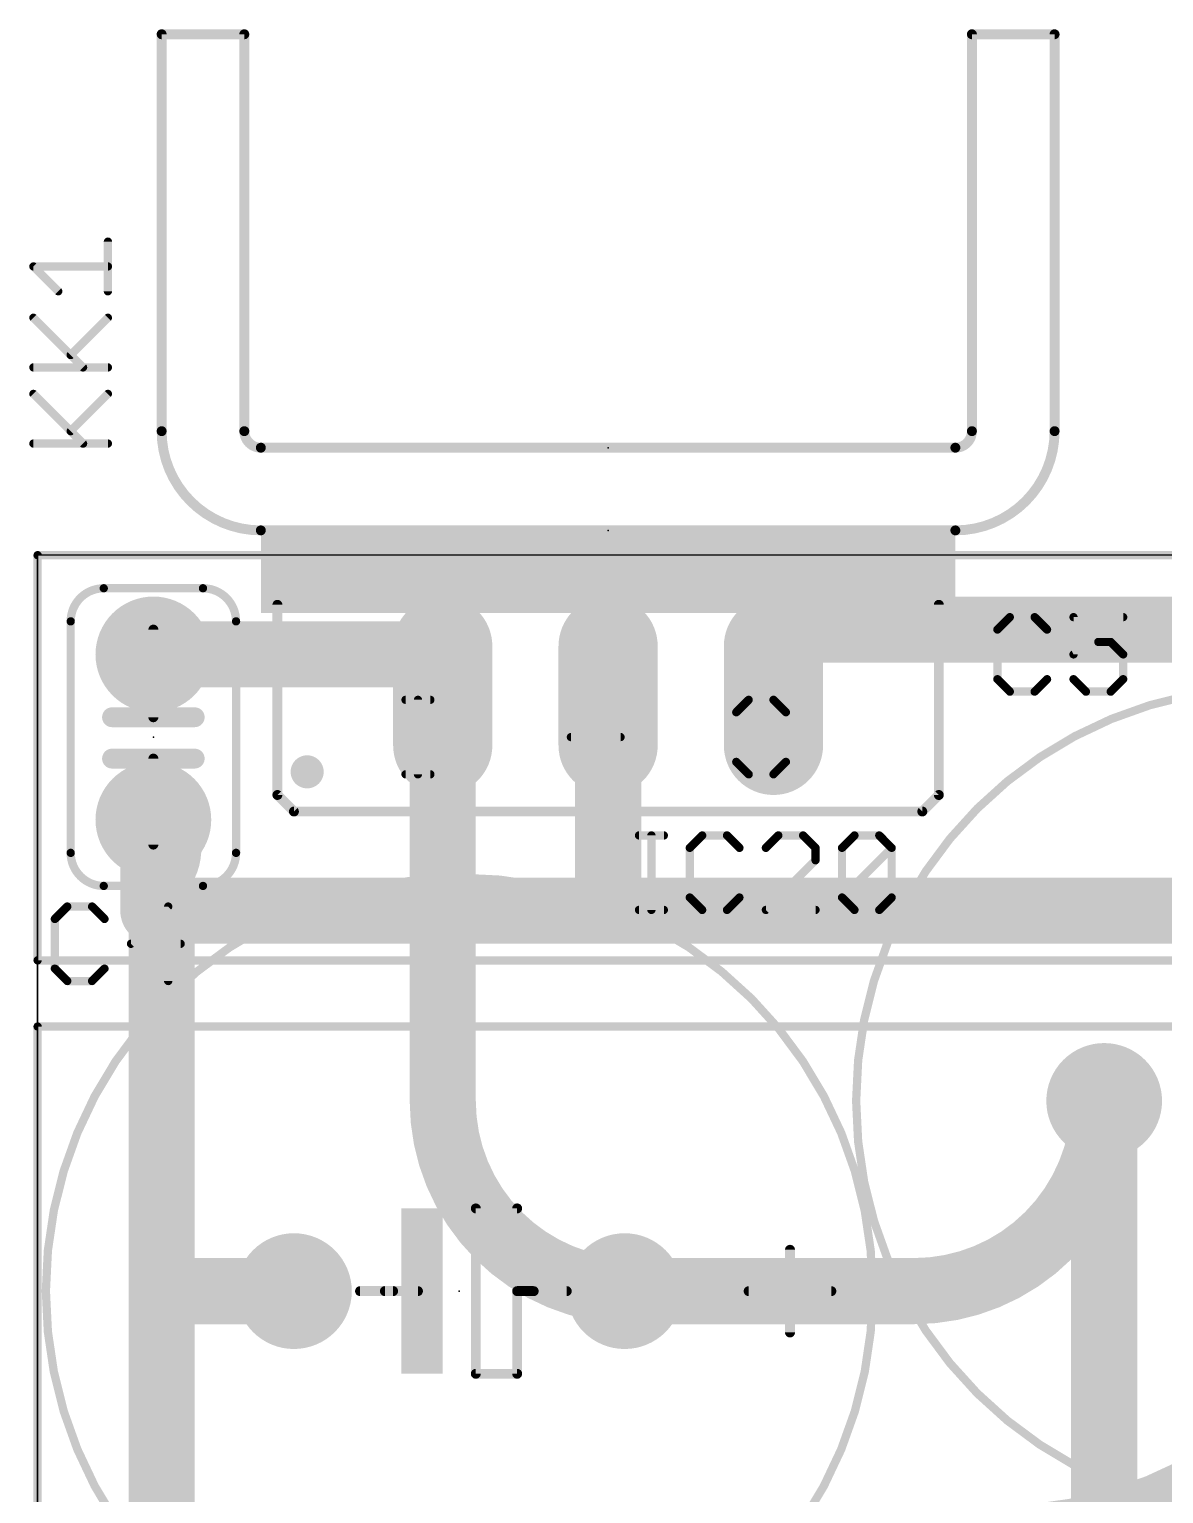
# Model space of a CAD drawing. Extents: x -4 to 220, y -9 to 53.
# Drawn here: x -0.13 to 17.3, y 30.04 to 52.53 of the extents above; entities that cross this region are included whole.
import ezdxf

# ---------------------------------------------------------------- set-up
doc = ezdxf.new("R2010")
doc.units = 0
for name, color, linetype in [('1', 14, 'CONTINUOUS'), ('16', 174, 'CONTINUOUS'), ('17', 94, 'CONTINUOUS'), ('20', 178, 'CONTINUOUS'), ('21', 251, 'CONTINUOUS'), ('23', 178, 'CONTINUOUS'), ('25', 251, 'CONTINUOUS'), ('51', 251, 'CONTINUOUS')]:
    doc.layers.add(name, color=color, linetype=linetype)

# ---------------------------------------------------------------- blocks, each defined once
blk = doc.blocks.new('RECT')
blk.add_solid([(-0.5, -0.5), (0.5, -0.5), (-0.5, 0.5), (0.5, 0.5)])
blk = doc.blocks.new('ROUNDP')
at = {"const_width": 0.5}
blk.add_lwpolyline([(0, -0.25, 1), (0, 0.25, 1), (0, -0.25)], format="xyb", dxfattribs=at)
blk = doc.blocks.new('LONGP100')
at = {"const_width": 1}
blk.add_lwpolyline([(-0.5, 0), (0.5, 0)], dxfattribs=at)
at = {"const_width": 0.5}
for points in [[(-0.5, 0.25, 1), (-0.5, -0.25)], [(0.5, -0.25, 1), (0.5, 0.25)]]:
    blk.add_lwpolyline(points, format="xyb", dxfattribs=at)

msp = doc.modelspace()

# ---------------------------------------------------------------- linework, layer by layer
at = {"layer": '1'}
for points, const_width in [([(0, 44.4818, 1), (0, 44.4183)], 0.0635), ([(0.0318, 44.45, 1), (-0.0318, 44.45)], 0.0635), ([(9.017, 42.291, 1), (8.509, 42.291)], 0.508), ([(2.032, 40.513, 1), (1.524, 40.513)], 0.508), ([(2.032, 40.386, 1), (1.524, 40.386)], 0.508), ([(1.524, 40.386, 1), (2.032, 40.386)], 0.508), ([(1.778, 39.243, 1), (1.778, 38.735)], 0.508), ([(8.636, 39.243, 1), (8.636, 38.735)], 0.508), ([(8.636, 39.243, 1), (8.636, 38.735)], 0.508), ([(8.636, 38.735, 1), (8.636, 39.243)], 0.508), ([(8.763, 38.735, 1), (8.763, 39.243)], 0.508), ([(1.524, 38.989, 1), (2.032, 38.989)], 0.508), ([(8.509, 38.989, 1), (9.017, 38.989)], 0.508), ([(0, 38.2588, 1), (0, 38.1953)], 0.0635), ([(-0.0318, 38.227, 1), (0.0318, 38.227)], 0.0635), ([(0, 37.2428, 1), (0, 37.1792)], 0.0635), ([(0.0318, 37.211, 1), (-0.0318, 37.211)], 0.0635), ([(16.637, 36.068, 1), (16.129, 36.068)], 0.508), ([(16.383, 29.972, 0.4142), (19.431, 26.924)], 1.016), ([(16.637, 29.972, 1), (16.129, 29.972)], 0.508), ([(16.129, 29.972, 1), (16.637, 29.972)], 0.508)]:
    msp.add_lwpolyline(points, format="xyb", dxfattribs=dict(at, const_width=const_width))
for points, const_width in [([(0, 44.45), (213.36, 44.45)], 0.127), ([(0, 38.227), (0, 44.45)], 0.127), ([(8.763, 38.989), (8.763, 42.291)], 1.016), ([(1.778, 40.386), (1.778, 40.513)], 1.016), ([(1.778, 40.386), (1.778, 38.989)], 1.016), ([(1.778, 38.989), (8.636, 38.989)], 1.016), ([(8.636, 38.989), (8.763, 38.989)], 1.016), ([(8.636, 38.989), (25.4, 38.989)], 1.016), ([(27.051, 38.227), (0, 38.227)], 0.127), ([(26.797, 37.211), (0, 37.211)], 0.127), ([(0, 37.211), (0, 0)], 0.127), ([(16.383, 29.972), (16.383, 36.068)], 1.016)]:
    msp.add_lwpolyline(points, dxfattribs=dict(at, const_width=const_width))
at = {"layer": '16', "const_width": 1.016}
for points in [[(11.303, 42.291), (11.303, 43.307)], [(11.303, 43.307), (21.59, 43.307)], [(6.223, 42.926), (1.778, 42.926)], [(6.223, 42.291), (6.223, 42.926)], [(6.223, 42.291), (6.223, 42.164)], [(6.223, 36.068), (6.223, 42.291)], [(1.905, 34.544), (1.905, 39.624)], [(1.905, 25.654), (1.905, 34.544)], [(1.905, 34.544), (1.905, 33.147)], [(1.905, 33.147), (3.937, 33.147)], [(9.017, 33.147), (9.144, 33.147)], [(13.462, 33.147), (9.017, 33.147)]]:
    msp.add_lwpolyline(points, dxfattribs=at)
at = {"layer": '16'}
for points, const_width in [([(11.557, 43.307, 1), (11.049, 43.307)], 0.508), ([(11.303, 43.561, 1), (11.303, 43.053)], 0.508), ([(1.778, 43.18, 1), (1.778, 42.672)], 0.508), ([(6.477, 42.926, 1), (5.969, 42.926)], 0.508), ([(6.223, 42.672, 1), (6.223, 43.18)], 0.508), ([(6.477, 42.291, 1), (5.969, 42.291)], 0.508), ([(6.477, 42.291, 1), (5.969, 42.291)], 0.508), ([(5.969, 42.291, 1), (6.477, 42.291)], 0.508), ([(11.049, 42.291, 1), (11.557, 42.291)], 0.508), ([(5.969, 42.164, 1), (6.477, 42.164)], 0.508), ([(1.905, 39.624, 0.4143), (1.778, 40.386)], 1.016), ([(1.9256, 40.5927, 1), (1.6304, 40.1793)], 0.508), ([(2.159, 39.624, 1), (1.651, 39.624)], 0.508), ([(1.6983, 39.7717, 1), (2.1117, 39.4763)], 0.508), ([(6.223, 36.068, 0.4142), (9.144, 33.147)], 1.016), ([(6.477, 36.068, 1), (5.969, 36.068)], 0.508), ([(13.462, 33.147, 0.4142), (16.383, 36.068)], 1.016), ([(14.605, 29.337, 0.4142), (21.463, 36.068)], 1.016), ([(16.637, 36.068, 1), (16.129, 36.068)], 0.508), ([(5.969, 36.068, 1), (6.477, 36.068)], 0.508), ([(2.159, 34.544, 1), (1.651, 34.544)], 0.508), ([(2.159, 34.544, 1), (1.651, 34.544)], 0.508), ([(1.651, 34.544, 1), (2.159, 34.544)], 0.508), ([(1.905, 33.401, 1), (1.905, 32.893)], 0.508), ([(3.937, 32.893, 1), (3.937, 33.401)], 0.508), ([(9.017, 33.401, 1), (9.017, 32.893)], 0.508), ([(9.017, 33.401, 1), (9.017, 32.893)], 0.508), ([(9.144, 32.893, 1), (9.144, 33.401)], 0.508), ([(9.144, 32.893, 1), (9.144, 33.401)], 0.508), ([(13.462, 33.401, 1), (13.462, 32.893)], 0.508), ([(13.462, 32.893, 1), (13.462, 33.401)], 0.508), ([(1.651, 33.147, 1), (2.159, 33.147)], 0.508)]:
    msp.add_lwpolyline(points, format="xyb", dxfattribs=dict(at, const_width=const_width))
at = {"layer": '20'}
msp.add_line((213.36, 44.45), (0, 44.45), dxfattribs=at)
at = {"layer": '20', "const_width": 0.0127}
msp.add_lwpolyline([(0.0064, 44.45, 1), (-0.0064, 44.45)], format="xyb", dxfattribs=at)
at = {"layer": '20', "const_width": 0.0254}
msp.add_lwpolyline([(0, 44.45), (0, 0)], dxfattribs=at)
at = {"layer": '21'}
for points, const_width in [([(1.905, 52.451), (3.175, 52.451)], 0.1524), ([(1.905, 46.355), (1.905, 52.451)], 0.1524), ([(3.175, 46.355), (3.175, 52.451)], 0.1524), ([(15.621, 52.451), (14.351, 52.451)], 0.1524), ([(14.351, 46.355), (14.351, 52.451)], 0.1524), ([(15.621, 46.355), (15.621, 52.451)], 0.1524), ([(3.429, 46.101), (14.097, 46.101)], 0.1524), ([(3.429, 44.831), (14.097, 44.831)], 0.1524), ([(1.016, 43.942), (2.54, 43.942)], 0.127), ([(3.683, 40.767), (3.683, 43.688)], 0.1524), ([(13.843, 43.688), (13.843, 40.767)], 0.1524), ([(0.508, 39.878), (0.508, 43.434)], 0.127), ([(3.048, 43.434), (3.048, 39.878)], 0.127), ([(1.778, 41.9608), (1.778, 43.307)], 0.1524), ([(1.778, 41.9608), (1.143, 41.9608)], 0.3048), ([(2.413, 41.9608), (1.778, 41.9608)], 0.3048), ([(1.778, 41.3258), (1.143, 41.3258)], 0.3048), ([(2.413, 41.3258), (1.778, 41.3258)], 0.3048), ([(1.778, 41.3258), (1.778, 40.005)], 0.1524), ([(3.683, 40.767), (3.937, 40.513)], 0.1524), ([(13.589, 40.513), (13.843, 40.767)], 0.1524), ([(13.589, 40.513), (3.937, 40.513)], 0.1524), ([(2.54, 39.37), (1.016, 39.37)], 0.127), ([(7.366, 34.417), (6.731, 34.417)], 0.1524), ([(6.731, 34.417), (6.731, 31.877)], 0.1524), ([(7.366, 33.147), (7.366, 34.417)], 0.1524), ([(11.557, 33.782), (11.557, 32.512)], 0.1524), ([(5.842, 33.147), (5.334, 33.147)], 0.1524), ([(7.62, 33.147), (7.366, 33.147)], 0.1524), ([(7.366, 31.877), (7.366, 33.147)], 0.1524), ([(12.192, 33.147), (10.922, 33.147)], 0.1524), ([(6.731, 31.877), (7.366, 31.877)], 0.1524)]:
    msp.add_lwpolyline(points, dxfattribs=dict(at, const_width=const_width))
for points, const_width in [([(1.905, 52.4891, 1), (1.905, 52.4129)], 0.0762), ([(1.9431, 52.451, 1), (1.8669, 52.451)], 0.0762), ([(3.2131, 52.451, 1), (3.1369, 52.451)], 0.0762), ([(3.175, 52.4129, 1), (3.175, 52.4891)], 0.0762), ([(14.351, 52.4891, 1), (14.351, 52.4129)], 0.0762), ([(14.3891, 52.451, 1), (14.3129, 52.451)], 0.0762), ([(15.6591, 52.451, 1), (15.5829, 52.451)], 0.0762), ([(15.621, 52.4129, 1), (15.621, 52.4891)], 0.0762), ([(1.905, 46.355, 0.4142), (3.429, 44.831)], 0.1524), ([(1.9431, 46.355, 1), (1.8669, 46.355)], 0.0762), ([(1.8669, 46.355, 1), (1.9431, 46.355)], 0.0762), ([(3.175, 46.355, 0.4142), (3.429, 46.101)], 0.1524), ([(3.2131, 46.355, 1), (3.1369, 46.355)], 0.0762), ([(3.1369, 46.355, 1), (3.2131, 46.355)], 0.0762), ([(14.097, 46.101, 0.4142), (14.351, 46.355)], 0.1524), ([(14.097, 44.831, 0.4142), (15.621, 46.355)], 0.1524), ([(14.3891, 46.355, 1), (14.3129, 46.355)], 0.0762), ([(14.3129, 46.355, 1), (14.3891, 46.355)], 0.0762), ([(15.6591, 46.355, 1), (15.5829, 46.355)], 0.0762), ([(15.5829, 46.355, 1), (15.6591, 46.355)], 0.0762), ([(3.429, 46.1391, 1), (3.429, 46.0629)], 0.0762), ([(3.429, 46.0629, 1), (3.429, 46.1391)], 0.0762), ([(14.097, 46.1391, 1), (14.097, 46.0629)], 0.0762), ([(14.097, 46.0629, 1), (14.097, 46.1391)], 0.0762), ([(3.429, 44.8691, 1), (3.429, 44.7929)], 0.0762), ([(3.429, 44.7929, 1), (3.429, 44.8691)], 0.0762), ([(14.097, 44.8691, 1), (14.097, 44.7929)], 0.0762), ([(14.097, 44.7929, 1), (14.097, 44.8691)], 0.0762), ([(1.016, 43.942, 0.4142), (0.508, 43.434)], 0.127), ([(1.016, 43.9738, 1), (1.016, 43.9102)], 0.0635), ([(1.016, 43.9102, 1), (1.016, 43.9738)], 0.0635), ([(3.048, 43.434, 0.4142), (2.54, 43.942)], 0.127), ([(2.54, 43.9738, 1), (2.54, 43.9102)], 0.0635), ([(2.54, 43.9102, 1), (2.54, 43.9738)], 0.0635), ([(3.7211, 43.688, 1), (3.6449, 43.688)], 0.0762), ([(13.8811, 43.688, 1), (13.8049, 43.688)], 0.0762), ([(0.5397, 43.434, 1), (0.4763, 43.434)], 0.0635), ([(0.4763, 43.434, 1), (0.5397, 43.434)], 0.0635), ([(3.0798, 43.434, 1), (3.0162, 43.434)], 0.0635), ([(3.0162, 43.434, 1), (3.0798, 43.434)], 0.0635), ([(1.8161, 43.307, 1), (1.7399, 43.307)], 0.0762), ([(18.923, 29.718, 1), (18.923, 42.418, 1), (18.923, 29.718)], 0.127), ([(1.143, 42.037, 1), (1.143, 41.8846)], 0.1524), ([(1.778, 42.037, 1), (1.778, 41.8846)], 0.1524), ([(1.778, 41.8846, 1), (1.778, 42.037)], 0.1524), ([(2.413, 41.8846, 1), (2.413, 42.037)], 0.1524), ([(1.7399, 41.9608, 1), (1.8161, 41.9608)], 0.0762), ([(1.143, 41.402, 1), (1.143, 41.2496)], 0.1524), ([(1.778, 41.402, 1), (1.778, 41.2496)], 0.1524), ([(1.778, 41.2496, 1), (1.778, 41.402)], 0.1524), ([(1.8161, 41.3258, 1), (1.7399, 41.3258)], 0.0762), ([(2.413, 41.2496, 1), (2.413, 41.402)], 0.1524), ([(4.1402, 40.9956, 1), (4.1402, 41.2496, 1), (4.1402, 40.9956)], 0.254), ([(3.6449, 40.767, 1), (3.7211, 40.767)], 0.0762), ([(3.7099, 40.7939, 1), (3.6561, 40.7401)], 0.0762), ([(13.8049, 40.767, 1), (13.8811, 40.767)], 0.0762), ([(13.8699, 40.7401, 1), (13.8161, 40.7939)], 0.0762), ([(3.937, 40.5511, 1), (3.937, 40.4749)], 0.0762), ([(3.9101, 40.4861, 1), (3.9639, 40.5399)], 0.0762), ([(13.5621, 40.5399, 1), (13.6159, 40.4861)], 0.0762), ([(13.589, 40.4749, 1), (13.589, 40.5511)], 0.0762), ([(1.7399, 40.005, 1), (1.8161, 40.005)], 0.0762), ([(0.508, 39.878, 0.4142), (1.016, 39.37)], 0.127), ([(0.5397, 39.878, 1), (0.4763, 39.878)], 0.0635), ([(0.4763, 39.878, 1), (0.5397, 39.878)], 0.0635), ([(2.54, 39.37, 0.4142), (3.048, 39.878)], 0.127), ([(3.0798, 39.878, 1), (3.0162, 39.878)], 0.0635), ([(3.0162, 39.878, 1), (3.0798, 39.878)], 0.0635), ([(6.477, 26.797, 1), (6.477, 39.497, 1), (6.477, 26.797)], 0.127), ([(1.016, 39.4018, 1), (1.016, 39.3383)], 0.0635), ([(1.016, 39.3383, 1), (1.016, 39.4018)], 0.0635), ([(2.54, 39.4018, 1), (2.54, 39.3383)], 0.0635), ([(2.54, 39.3383, 1), (2.54, 39.4018)], 0.0635), ([(6.731, 34.4551, 1), (6.731, 34.3789)], 0.0762), ([(6.7691, 34.417, 1), (6.6929, 34.417)], 0.0762), ([(7.4041, 34.417, 1), (7.3279, 34.417)], 0.0762), ([(7.366, 34.3789, 1), (7.366, 34.4551)], 0.0762), ([(11.5951, 33.782, 1), (11.5189, 33.782)], 0.0762), ([(5.334, 33.1851, 1), (5.334, 33.1089)], 0.0762), ([(5.842, 33.1089, 1), (5.842, 33.1851)], 0.0762), ([(7.366, 33.1851, 1), (7.366, 33.1089)], 0.0762), ([(7.4041, 33.147, 1), (7.3279, 33.147)], 0.0762), ([(7.3279, 33.147, 1), (7.4041, 33.147)], 0.0762), ([(7.62, 33.1089, 1), (7.62, 33.1851)], 0.0762), ([(10.922, 33.1851, 1), (10.922, 33.1089)], 0.0762), ([(12.192, 33.1089, 1), (12.192, 33.1851)], 0.0762), ([(11.5189, 32.512, 1), (11.5951, 32.512)], 0.0762), ([(6.731, 31.9151, 1), (6.731, 31.8389)], 0.0762), ([(7.366, 31.8389, 1), (7.366, 31.9151)], 0.0762), ([(6.6929, 31.877, 1), (6.7691, 31.877)], 0.0762), ([(7.3279, 31.877, 1), (7.4041, 31.877)], 0.0762)]:
    msp.add_lwpolyline(points, format="xyb", dxfattribs=dict(at, const_width=const_width))
at = {"layer": '23'}
for p in [(8.763, 46.101), (8.763, 44.831), (1.778, 41.656), (6.477, 33.147)]:
    msp.add_point(p, dxfattribs=at)
at = {"layer": '25', "const_width": 0.127}
for points in [[(1.0795, 48.5033), (1.0795, 49.2659)], [(0.3169, 48.5033), (-0.0645, 48.8846)], [(-0.0645, 48.8846), (1.0795, 48.8846)], [(0.6982, 47.3339), (-0.0645, 48.0965)], [(0.5075, 47.5246), (1.0795, 48.0965)], [(-0.0645, 47.3339), (1.0795, 47.3339)], [(0.6982, 46.1645), (-0.0645, 46.9272)], [(0.5075, 46.3552), (1.0795, 46.9272)], [(-0.0645, 46.1645), (1.0795, 46.1645)], [(14.9334, 43.4985), (14.7427, 43.3078)], [(15.3147, 43.4985), (14.9334, 43.4985)], [(15.5054, 43.3078), (15.3147, 43.4985)], [(16.6747, 43.4985), (15.9121, 43.4985)], [(15.9121, 43.4985), (15.9121, 42.9265)], [(14.7427, 43.3078), (14.7427, 42.5452)], [(15.9121, 42.9265), (16.2934, 43.1172)], [(16.2934, 43.1172), (16.4841, 43.1172)], [(16.4841, 43.1172), (16.6747, 42.9265)], [(16.6747, 42.9265), (16.6747, 42.5452)], [(14.7427, 42.5452), (14.9334, 42.3545)], [(15.3147, 42.3545), (15.5054, 42.5452)], [(16.1028, 42.3545), (15.9121, 42.5452)], [(16.6747, 42.5452), (16.4841, 42.3545)], [(14.9334, 42.3545), (15.3147, 42.3545)], [(16.4841, 42.3545), (16.1028, 42.3545)], [(9.2377, 40.1457), (9.619, 40.1457)], [(9.4284, 39.0017), (9.4284, 40.1457)], [(10.208, 40.1457), (10.0173, 39.955)], [(10.5893, 40.1457), (10.208, 40.1457)], [(10.78, 39.955), (10.5893, 40.1457)], [(11.3774, 40.1457), (11.1867, 39.955)], [(11.7587, 40.1457), (11.3774, 40.1457)], [(11.9493, 39.955), (11.7587, 40.1457)], [(12.3561, 39.955), (12.5468, 40.1457)], [(12.5468, 40.1457), (12.9281, 40.1457)], [(12.9281, 40.1457), (13.1187, 39.955)], [(10.0173, 39.955), (10.0173, 39.1924)], [(11.1867, 39.0017), (11.9493, 39.7644)], [(11.9493, 39.7644), (11.9493, 39.955)], [(12.3561, 39.1924), (12.3561, 39.955)], [(12.3561, 39.1924), (13.1187, 39.955)], [(13.1187, 39.955), (13.1187, 39.1924)], [(10.0173, 39.1924), (10.208, 39.0017)], [(10.5893, 39.0017), (10.78, 39.1924)], [(12.5468, 39.0017), (12.3561, 39.1924)], [(13.1187, 39.1924), (12.9281, 39.0017)], [(0.4554, 39.0535), (0.2647, 38.8628)], [(0.2647, 38.8628), (0.2647, 38.1002)], [(0.8367, 39.0535), (0.4554, 39.0535)], [(1.0274, 38.8628), (0.8367, 39.0535)], [(2.0061, 39.0535), (1.4341, 38.4815)], [(2.0061, 37.9095), (2.0061, 39.0535)], [(9.2377, 39.0017), (9.619, 39.0017)], [(10.208, 39.0017), (10.5893, 39.0017)], [(11.9493, 39.0017), (11.1867, 39.0017)], [(12.9281, 39.0017), (12.5468, 39.0017)], [(1.4341, 38.4815), (2.1968, 38.4815)], [(0.2647, 38.1002), (0.4554, 37.9095)], [(0.8367, 37.9095), (1.0274, 38.1002)], [(0.4554, 37.9095), (0.8367, 37.9095)]]:
    msp.add_lwpolyline(points, dxfattribs=at)
at = {"layer": '25', "const_width": 0.0635}
for points in [[(1.1113, 49.2659, 1), (1.0478, 49.2659)], [(-0.0645, 48.9164, 1), (-0.0645, 48.8529)], [(-0.042, 48.9071, 1), (-0.0869, 48.8622)], [(1.0795, 48.8529, 1), (1.0795, 48.9164)], [(0.2944, 48.4808, 1), (0.3393, 48.5257)], [(1.0478, 48.5033, 1), (1.1113, 48.5033)], [(-0.042, 48.119, 1), (-0.0869, 48.0741)], [(1.102, 48.0741, 1), (1.057, 48.119)], [(0.4851, 47.547, 1), (0.53, 47.5021)], [(-0.0645, 47.3656, 1), (-0.0645, 47.3021)], [(0.6757, 47.3114, 1), (0.7206, 47.3563)], [(1.0795, 47.3021, 1), (1.0795, 47.3656)], [(-0.042, 46.9496, 1), (-0.0869, 46.9047)], [(1.102, 46.9047, 1), (1.057, 46.9496)], [(0.4851, 46.3776, 1), (0.53, 46.3327)], [(-0.0645, 46.1963, 1), (-0.0645, 46.1328)], [(0.6757, 46.142, 1), (0.7206, 46.187)], [(1.0795, 46.1328, 1), (1.0795, 46.1963)], [(14.9334, 43.5302, 1), (14.9334, 43.4667)], [(14.9558, 43.476, 1), (14.9109, 43.5209)], [(15.3371, 43.5209, 1), (15.2922, 43.476)], [(15.3147, 43.4667, 1), (15.3147, 43.5302)], [(15.9439, 43.4985, 1), (15.8803, 43.4985)], [(15.9121, 43.5302, 1), (15.9121, 43.4667)], [(16.6747, 43.4667, 1), (16.6747, 43.5302)], [(14.7745, 43.3078, 1), (14.711, 43.3078)], [(14.7203, 43.3303, 1), (14.7652, 43.2854)], [(15.4829, 43.2854, 1), (15.5278, 43.3303)], [(15.8979, 42.9549, 1), (15.9263, 42.8981)], [(16.2934, 43.1489, 1), (16.2934, 43.0854)], [(16.3076, 43.0888, 1), (16.2792, 43.1455)], [(16.5065, 43.1396, 1), (16.4616, 43.0947)], [(16.4841, 43.0854, 1), (16.4841, 43.1489)], [(16.7065, 42.9265, 1), (16.643, 42.9265)], [(16.6523, 42.904, 1), (16.6972, 42.9489)], [(15.8803, 42.9265, 1), (15.9439, 42.9265)], [(14.7652, 42.5676, 1), (14.7203, 42.5227)], [(14.711, 42.5452, 1), (14.7745, 42.5452)], [(15.5278, 42.5227, 1), (15.4829, 42.5676)], [(15.9346, 42.5676, 1), (15.8896, 42.5227)], [(16.643, 42.5452, 1), (16.7065, 42.5452)], [(16.6972, 42.5227, 1), (16.6523, 42.5676)], [(14.9334, 42.3863, 1), (14.9334, 42.3227)], [(14.9109, 42.332, 1), (14.9558, 42.377)], [(15.2922, 42.377, 1), (15.3371, 42.332)], [(15.3147, 42.3227, 1), (15.3147, 42.3863)], [(16.1028, 42.3863, 1), (16.1028, 42.3227)], [(16.0803, 42.332, 1), (16.1252, 42.377)], [(16.4616, 42.377, 1), (16.5065, 42.332)], [(16.4841, 42.3227, 1), (16.4841, 42.3863)], [(9.2377, 40.1774, 1), (9.2377, 40.1139)], [(9.4601, 40.1457, 1), (9.3966, 40.1457)], [(9.619, 40.1139, 1), (9.619, 40.1774)], [(10.208, 40.1774, 1), (10.208, 40.1139)], [(10.2304, 40.1232, 1), (10.1855, 40.1681)], [(10.6117, 40.1681, 1), (10.5668, 40.1232)], [(10.5893, 40.1139, 1), (10.5893, 40.1774)], [(11.3774, 40.1774, 1), (11.3774, 40.1139)], [(11.3998, 40.1232, 1), (11.3549, 40.1681)], [(11.7811, 40.1681, 1), (11.7362, 40.1232)], [(11.7587, 40.1139, 1), (11.7587, 40.1774)], [(12.5468, 40.1774, 1), (12.5468, 40.1139)], [(12.5692, 40.1232, 1), (12.5243, 40.1681)], [(12.9505, 40.1681, 1), (12.9056, 40.1232)], [(12.9281, 40.1139, 1), (12.9281, 40.1774)], [(10.0491, 39.955, 1), (9.9855, 39.955)], [(9.9948, 39.9775, 1), (10.0398, 39.9326)], [(10.7575, 39.9326, 1), (10.8024, 39.9775)], [(11.1642, 39.9775, 1), (11.2091, 39.9326)], [(11.9811, 39.955, 1), (11.9176, 39.955)], [(11.9269, 39.9326, 1), (11.9718, 39.9775)], [(11.9718, 39.7419, 1), (11.9269, 39.7868)], [(12.3878, 39.955, 1), (12.3243, 39.955)], [(12.3336, 39.9775, 1), (12.3785, 39.9326)], [(13.1505, 39.955, 1), (13.087, 39.955)], [(13.1412, 39.9326, 1), (13.0963, 39.9775)], [(13.0963, 39.9326, 1), (13.1412, 39.9775)], [(11.9176, 39.7644, 1), (11.9811, 39.7644)], [(9.9855, 39.1924, 1), (10.0491, 39.1924)], [(10.0398, 39.2148, 1), (9.9948, 39.1699)], [(10.8024, 39.1699, 1), (10.7575, 39.2148)], [(12.3243, 39.1924, 1), (12.3878, 39.1924)], [(12.3785, 39.2148, 1), (12.3336, 39.1699)], [(12.3336, 39.2148, 1), (12.3785, 39.1699)], [(13.087, 39.1924, 1), (13.1505, 39.1924)], [(13.1412, 39.1699, 1), (13.0963, 39.2148)], [(0.2965, 38.8628, 1), (0.233, 38.8628)], [(0.2423, 38.8853, 1), (0.2872, 38.8404)], [(0.4554, 39.0852, 1), (0.4554, 39.0217)], [(0.4778, 39.031, 1), (0.4329, 39.0759)], [(0.8591, 39.0759, 1), (0.8142, 39.031)], [(0.8367, 39.0217, 1), (0.8367, 39.0852)], [(1.0049, 38.8404, 1), (1.0498, 38.8853)], [(2.0378, 39.0535, 1), (1.9743, 39.0535)], [(2.0285, 39.031, 1), (1.9836, 39.0759)], [(9.2377, 39.0335, 1), (9.2377, 38.9699)], [(9.3966, 39.0017, 1), (9.4601, 39.0017)], [(9.619, 38.9699, 1), (9.619, 39.0335)], [(10.208, 39.0335, 1), (10.208, 38.9699)], [(10.1855, 38.9792, 1), (10.2304, 39.0242)], [(10.5668, 39.0242, 1), (10.6117, 38.9792)], [(10.5893, 38.9699, 1), (10.5893, 39.0335)], [(11.1642, 39.0242, 1), (11.2091, 38.9792)], [(11.1867, 39.0335, 1), (11.1867, 38.9699)], [(11.9493, 38.9699, 1), (11.9493, 39.0335)], [(12.5468, 39.0335, 1), (12.5468, 38.9699)], [(12.5243, 38.9792, 1), (12.5692, 39.0242)], [(12.9056, 39.0242, 1), (12.9505, 38.9792)], [(12.9281, 38.9699, 1), (12.9281, 39.0335)], [(1.4341, 38.5132, 1), (1.4341, 38.4497)], [(1.4116, 38.5039, 1), (1.4566, 38.459)], [(2.1968, 38.4497, 1), (2.1968, 38.5132)], [(0.233, 38.1002, 1), (0.2965, 38.1002)], [(0.2872, 38.1226, 1), (0.2423, 38.0777)], [(1.0498, 38.0777, 1), (1.0049, 38.1226)], [(0.4554, 37.9413, 1), (0.4554, 37.8777)], [(0.4329, 37.887, 1), (0.4778, 37.932)], [(0.8142, 37.932, 1), (0.8591, 37.887)], [(0.8367, 37.8777, 1), (0.8367, 37.9413)], [(1.9743, 37.9095, 1), (2.0378, 37.9095)]]:
    msp.add_lwpolyline(points, format="xyb", dxfattribs=at)
at = {"layer": '51'}
for points, const_width in [([(5.6515, 42.2285), (6.0328, 42.2285)], 0.127), ([(5.8422, 41.0845), (5.8422, 42.2285)], 0.127), ([(10.9222, 42.2285), (10.7315, 42.0378)], 0.127), ([(11.3035, 42.2285), (10.9222, 42.2285)], 0.127), ([(11.4942, 42.0378), (11.3035, 42.2285)], 0.127), ([(10.7315, 42.0378), (10.7315, 41.2752)], 0.127), ([(11.4942, 41.2752), (11.4942, 42.0378)], 0.127), ([(8.1915, 41.6565), (8.9542, 41.6565)], 0.127), ([(10.7315, 41.2752), (10.9222, 41.0845)], 0.127), ([(11.3035, 41.0845), (11.4942, 41.2752)], 0.127), ([(5.6515, 41.0845), (6.0328, 41.0845)], 0.127), ([(10.9222, 41.0845), (11.3035, 41.0845)], 0.127), ([(5.461, 33.147), (4.953, 33.147)], 0.1524), ([(8.128, 33.147), (7.62, 33.147)], 0.1524)]:
    msp.add_lwpolyline(points, dxfattribs=dict(at, const_width=const_width))
for points, const_width in [([(5.6515, 42.2602, 1), (5.6515, 42.1967)], 0.0635), ([(5.8739, 42.2285, 1), (5.8104, 42.2285)], 0.0635), ([(6.0328, 42.1967, 1), (6.0328, 42.2602)], 0.0635), ([(10.9222, 42.2602, 1), (10.9222, 42.1967)], 0.0635), ([(10.9446, 42.206, 1), (10.8997, 42.2509)], 0.0635), ([(11.3259, 42.2509, 1), (11.281, 42.206)], 0.0635), ([(11.3035, 42.1967, 1), (11.3035, 42.2602)], 0.0635), ([(10.7633, 42.0378, 1), (10.6997, 42.0378)], 0.0635), ([(10.709, 42.0603, 1), (10.754, 42.0154)], 0.0635), ([(11.5259, 42.0378, 1), (11.4624, 42.0378)], 0.0635), ([(11.4717, 42.0154, 1), (11.5166, 42.0603)], 0.0635), ([(8.1915, 41.6882, 1), (8.1915, 41.6247)], 0.0635), ([(8.9542, 41.6247, 1), (8.9542, 41.6882)], 0.0635), ([(10.6997, 41.2752, 1), (10.7633, 41.2752)], 0.0635), ([(10.754, 41.2976, 1), (10.709, 41.2527)], 0.0635), ([(11.4624, 41.2752, 1), (11.5259, 41.2752)], 0.0635), ([(11.5166, 41.2527, 1), (11.4717, 41.2976)], 0.0635), ([(5.6515, 41.1163, 1), (5.6515, 41.0527)], 0.0635), ([(5.8104, 41.0845, 1), (5.8739, 41.0845)], 0.0635), ([(6.0328, 41.0527, 1), (6.0328, 41.1163)], 0.0635), ([(10.9222, 41.1163, 1), (10.9222, 41.0527)], 0.0635), ([(10.8997, 41.062, 1), (10.9446, 41.107)], 0.0635), ([(11.281, 41.107, 1), (11.3259, 41.062)], 0.0635), ([(11.3035, 41.0527, 1), (11.3035, 41.1163)], 0.0635), ([(4.953, 33.1851, 1), (4.953, 33.1089)], 0.0762), ([(5.461, 33.1089, 1), (5.461, 33.1851)], 0.0762), ([(7.62, 33.1851, 1), (7.62, 33.1089)], 0.0762), ([(8.128, 33.1089, 1), (8.128, 33.1851)], 0.0762)]:
    msp.add_lwpolyline(points, format="xyb", dxfattribs=dict(at, const_width=const_width))

# ---------------------------------------------------------------- block references
at = {"layer": '17'}
for name, p, xscale, yscale, rotation in [('ROUNDP', (1.778, 42.926), 1.778, 1.778, 270), ('ROUNDP', (1.778, 42.926), 1.778, 1.778, 270), ('ROUNDP', (1.778, 42.926), 1.508, 1.508, 270), ('ROUNDP', (1.778, 42.926), 1.508, 1.508, 270), ('ROUNDP', (1.778, 42.926), 1.508, 1.508, 270), ('ROUNDP', (1.778, 42.926), 1.508, 1.508, 270), ('ROUNDP', (1.778, 42.926), 1.508, 1.508, 270), ('ROUNDP', (1.778, 42.926), 1.508, 1.508, 270), ('ROUNDP', (1.778, 42.926), 1.508, 1.508, 270), ('ROUNDP', (1.778, 42.926), 1.508, 1.508, 270), ('ROUNDP', (1.778, 42.926), 1.508, 1.508, 270), ('ROUNDP', (1.778, 42.926), 1.508, 1.508, 270), ('ROUNDP', (1.778, 42.926), 1.508, 1.508, 270), ('ROUNDP', (1.778, 42.926), 1.508, 1.508, 270), ('ROUNDP', (1.778, 42.926), 1.508, 1.508, 270), ('ROUNDP', (1.778, 42.926), 1.508, 1.508, 270), ('LONGP100', (6.223, 42.291), 1.524, 1.524, 90), ('LONGP100', (6.223, 42.291), 1.524, 1.524, 90), ('LONGP100', (8.763, 42.291), 1.524, 1.524, 90), ('LONGP100', (8.763, 42.291), 1.524, 1.524, 90), ('LONGP100', (11.303, 42.291), 1.524, 1.524, 90), ('LONGP100', (11.303, 42.291), 1.524, 1.524, 90), ('ROUNDP', (6.223, 42.291), 1.524, 1.524, 90), ('ROUNDP', (6.223, 42.291), 1.524, 1.524, 90), ('ROUNDP', (6.223, 42.291), 1.524, 1.524, 90), ('ROUNDP', (6.223, 42.291), 1.524, 1.524, 90), ('ROUNDP', (6.223, 42.291), 1.524, 1.524, 90), ('ROUNDP', (6.223, 42.291), 1.524, 1.524, 90), ('ROUNDP', (6.223, 42.291), 1.524, 1.524, 90), ('ROUNDP', (6.223, 42.291), 1.524, 1.524, 90), ('ROUNDP', (6.223, 42.291), 1.524, 1.524, 90), ('ROUNDP', (6.223, 42.291), 1.524, 1.524, 90), ('ROUNDP', (6.223, 42.291), 1.524, 1.524, 90), ('ROUNDP', (6.223, 42.291), 1.524, 1.524, 90), ('ROUNDP', (6.223, 42.291), 1.524, 1.524, 90), ('ROUNDP', (6.223, 42.291), 1.524, 1.524, 90), ('ROUNDP', (8.763, 42.291), 1.524, 1.524, 90), ('ROUNDP', (8.763, 42.291), 1.524, 1.524, 90), ('ROUNDP', (8.763, 42.291), 1.524, 1.524, 90), ('ROUNDP', (8.763, 42.291), 1.524, 1.524, 90), ('ROUNDP', (8.763, 42.291), 1.524, 1.524, 90), ('ROUNDP', (8.763, 42.291), 1.524, 1.524, 90), ('ROUNDP', (8.763, 42.291), 1.524, 1.524, 90), ('ROUNDP', (8.763, 42.291), 1.524, 1.524, 90), ('ROUNDP', (8.763, 42.291), 1.524, 1.524, 90), ('ROUNDP', (8.763, 42.291), 1.524, 1.524, 90), ('ROUNDP', (8.763, 42.291), 1.524, 1.524, 90), ('ROUNDP', (8.763, 42.291), 1.524, 1.524, 90), ('ROUNDP', (8.763, 42.291), 1.524, 1.524, 90), ('ROUNDP', (8.763, 42.291), 1.524, 1.524, 90), ('ROUNDP', (11.303, 42.291), 1.524, 1.524, 90), ('ROUNDP', (11.303, 42.291), 1.524, 1.524, 90), ('ROUNDP', (11.303, 42.291), 1.524, 1.524, 90), ('ROUNDP', (11.303, 42.291), 1.524, 1.524, 90), ('ROUNDP', (11.303, 42.291), 1.524, 1.524, 90), ('ROUNDP', (11.303, 42.291), 1.524, 1.524, 90), ('ROUNDP', (11.303, 42.291), 1.524, 1.524, 90), ('ROUNDP', (11.303, 42.291), 1.524, 1.524, 90), ('ROUNDP', (11.303, 42.291), 1.524, 1.524, 90), ('ROUNDP', (11.303, 42.291), 1.524, 1.524, 90), ('ROUNDP', (11.303, 42.291), 1.524, 1.524, 90), ('ROUNDP', (11.303, 42.291), 1.524, 1.524, 90), ('ROUNDP', (11.303, 42.291), 1.524, 1.524, 90), ('ROUNDP', (11.303, 42.291), 1.524, 1.524, 90), ('ROUNDP', (1.778, 40.386), 1.778, 1.778, 270), ('ROUNDP', (1.778, 40.386), 1.778, 1.778, 270), ('ROUNDP', (1.778, 40.386), 1.508, 1.508, 270), ('ROUNDP', (1.778, 40.386), 1.508, 1.508, 270), ('ROUNDP', (1.778, 40.386), 1.508, 1.508, 270), ('ROUNDP', (1.778, 40.386), 1.508, 1.508, 270), ('ROUNDP', (1.778, 40.386), 1.508, 1.508, 270), ('ROUNDP', (1.778, 40.386), 1.508, 1.508, 270), ('ROUNDP', (1.778, 40.386), 1.508, 1.508, 270), ('ROUNDP', (1.778, 40.386), 1.508, 1.508, 270), ('ROUNDP', (1.778, 40.386), 1.508, 1.508, 270), ('ROUNDP', (1.778, 40.386), 1.508, 1.508, 270), ('ROUNDP', (1.778, 40.386), 1.508, 1.508, 270), ('ROUNDP', (1.778, 40.386), 1.508, 1.508, 270), ('ROUNDP', (1.778, 40.386), 1.508, 1.508, 270), ('ROUNDP', (1.778, 40.386), 1.508, 1.508, 270), ('ROUNDP', (16.383, 36.068), 1.778, 1.778, 180), ('ROUNDP', (16.383, 36.068), 1.778, 1.778, 180), ('ROUNDP', (16.383, 36.068), 1.508, 1.508, 180), ('ROUNDP', (16.383, 36.068), 1.508, 1.508, 180), ('ROUNDP', (16.383, 36.068), 1.508, 1.508, 180), ('ROUNDP', (16.383, 36.068), 1.508, 1.508, 180), ('ROUNDP', (16.383, 36.068), 1.508, 1.508, 180), ('ROUNDP', (16.383, 36.068), 1.508, 1.508, 180), ('ROUNDP', (16.383, 36.068), 1.508, 1.508, 180), ('ROUNDP', (16.383, 36.068), 1.508, 1.508, 180), ('ROUNDP', (16.383, 36.068), 1.508, 1.508, 180), ('ROUNDP', (16.383, 36.068), 1.508, 1.508, 180), ('ROUNDP', (16.383, 36.068), 1.508, 1.508, 180), ('ROUNDP', (16.383, 36.068), 1.508, 1.508, 180), ('ROUNDP', (16.383, 36.068), 1.508, 1.508, 180), ('ROUNDP', (16.383, 36.068), 1.508, 1.508, 180), ('ROUNDP', (3.937, 33.147), 1.778, 1.778, 180), ('ROUNDP', (3.937, 33.147), 1.778, 1.778, 180), ('ROUNDP', (9.017, 33.147), 1.778, 1.778, 180), ('ROUNDP', (9.017, 33.147), 1.778, 1.778, 180), ('ROUNDP', (3.937, 33.147), 1.508, 1.508, 180), ('ROUNDP', (3.937, 33.147), 1.508, 1.508, 180), ('ROUNDP', (3.937, 33.147), 1.508, 1.508, 180), ('ROUNDP', (3.937, 33.147), 1.508, 1.508, 180), ('ROUNDP', (3.937, 33.147), 1.508, 1.508, 180), ('ROUNDP', (3.937, 33.147), 1.508, 1.508, 180), ('ROUNDP', (3.937, 33.147), 1.508, 1.508, 180), ('ROUNDP', (3.937, 33.147), 1.508, 1.508, 180), ('ROUNDP', (3.937, 33.147), 1.508, 1.508, 180), ('ROUNDP', (3.937, 33.147), 1.508, 1.508, 180), ('ROUNDP', (3.937, 33.147), 1.508, 1.508, 180), ('ROUNDP', (3.937, 33.147), 1.508, 1.508, 180), ('ROUNDP', (3.937, 33.147), 1.508, 1.508, 180), ('ROUNDP', (3.937, 33.147), 1.508, 1.508, 180), ('ROUNDP', (9.017, 33.147), 1.508, 1.508, 180), ('ROUNDP', (9.017, 33.147), 1.508, 1.508, 180), ('ROUNDP', (9.017, 33.147), 1.508, 1.508, 180), ('ROUNDP', (9.017, 33.147), 1.508, 1.508, 180), ('ROUNDP', (9.017, 33.147), 1.508, 1.508, 180), ('ROUNDP', (9.017, 33.147), 1.508, 1.508, 180), ('ROUNDP', (9.017, 33.147), 1.508, 1.508, 180), ('ROUNDP', (9.017, 33.147), 1.508, 1.508, 180), ('ROUNDP', (9.017, 33.147), 1.508, 1.508, 180), ('ROUNDP', (9.017, 33.147), 1.508, 1.508, 180), ('ROUNDP', (9.017, 33.147), 1.508, 1.508, 180), ('ROUNDP', (9.017, 33.147), 1.508, 1.508, 180), ('ROUNDP', (9.017, 33.147), 1.508, 1.508, 180), ('ROUNDP', (9.017, 33.147), 1.508, 1.508, 180)]:
    msp.add_blockref(name, p, dxfattribs=dict(at, xscale=xscale, yscale=yscale, rotation=rotation))
at = {"layer": '21'}
for p, xscale, yscale in [((4.3815, 44.196), 1.905, 1.27), ((6.223, 44.45), 1.778, 0.762), ((7.493, 44.196), 0.762, 1.27), ((8.763, 44.45), 1.778, 0.762), ((10.033, 44.196), 0.762, 1.27), ((11.303, 44.45), 1.778, 0.762), ((13.1445, 44.196), 1.905, 1.27)]:
    msp.add_blockref('RECT', p, dxfattribs=dict(at, xscale=xscale, yscale=yscale))
at = {"layer": '21', "xscale": 0.635, "yscale": 2.54, "rotation": 180}
msp.add_blockref('RECT', (5.9055, 33.147), dxfattribs=at)
at = {"layer": '51', "xscale": 1.778, "yscale": 0.508}
for p in [(6.223, 43.815), (8.763, 43.815), (11.303, 43.815)]:
    msp.add_blockref('RECT', p, dxfattribs=at)

doc.saveas('drawing.dxf')
